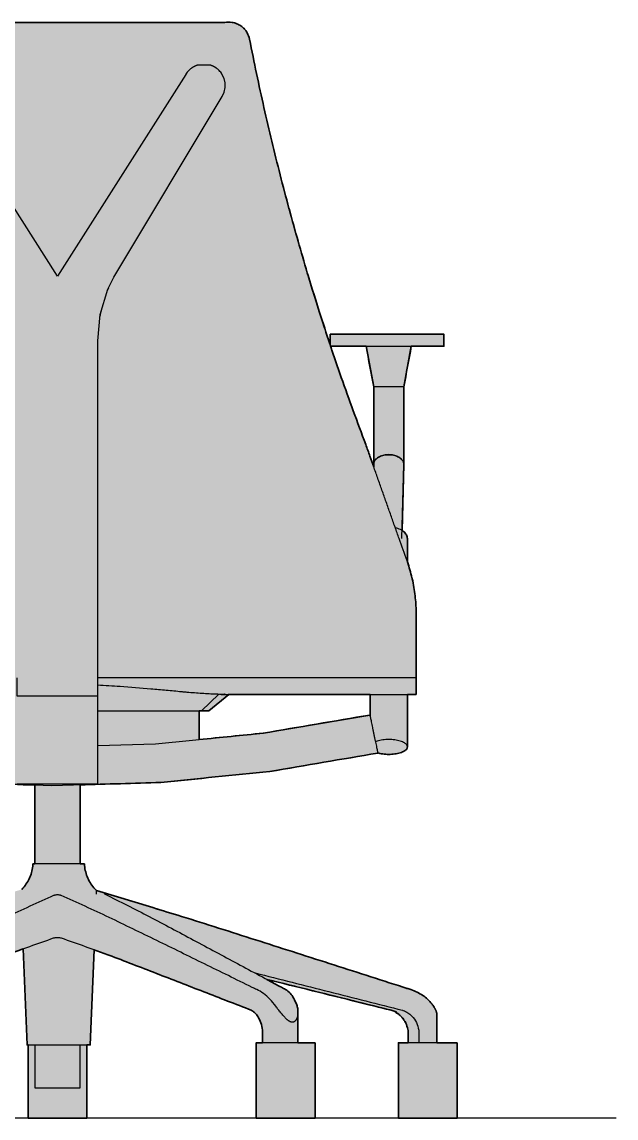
# Model space of a CAD drawing. Header units: millimetres. Extents: x 0 to 2114, y 0 to 2230.
# Drawn here: x 441 to 942, y 0 to 925 of the extents above; entities that cross this region are included whole.
import ezdxf

# ---------------------------------------------------------------- set-up
doc = ezdxf.new("R2010")
doc.units = ezdxf.units.MM
doc.layers.add('Blocks', color=7, linetype='Continuous')
doc.layers.add('Blocks$Fill', color=7, linetype='Continuous', true_color=0xffffff)
for name, color, linetype, lineweight, true_color in [('Blocks$Inner', 7, 'Continuous', 25, 0x007f00), ('Blocks$Outline', 7, 'Continuous', 35, 0xff3f3f), ('Groud', 7, 'Continuous', 25, 0x243775)]:
    doc.layers.add(name, color=color, linetype=linetype, lineweight=lineweight, true_color=true_color)

# ---------------------------------------------------------------- blocks, each defined once
blk = doc.blocks.new('Saly Office Chair Back')
at = {"layer": 'Blocks$Fill'}
h = blk.add_hatch(color=256, dxfattribs=at)
h.paths.add_polyline_path([(225.46, 651.03), (225.46, 661.21), (129.67, 661.21), (129.67, 651.03), (172.67, 651.03), (179.02, 616.87), (179.02, 616.87), (179.02, 615.55), (179.02, 614.22), (179.02, 551.55), (179.02, 551.44), (179.02, 551.44), (179.02, 551.44), (180.44, 495.74), (180.16, 495.55), (179.95, 495.39), (179.73, 495.23), (179.53, 495.07), (179.32, 494.9), (179.13, 494.73), (178.94, 494.56), (178.75, 494.38), (178.57, 494.2), (178.4, 494.02), (178.23, 493.84), (178.06, 493.65), (177.91, 493.47), (177.75, 493.28), (177.61, 493.09), (177.47, 492.89), (177.33, 492.7), (177.21, 492.5), (177.09, 492.3), (176.97, 492.1), (176.86, 491.9), (176.76, 491.7), (176.66, 491.49), (176.58, 491.29), (176.49, 491.08), (176.42, 490.87), (176.35, 490.66), (176.28, 490.45), (176.23, 490.24), (176.18, 490.03), (176.13, 489.82), (176.1, 489.61), (176.07, 489.39), (176.04, 489.18), (176.03, 488.97), (176.02, 488.75), (176.01, 488.54), (176.01, 469.24), (174.89, 465.86), (173.87, 462.5), (172.96, 459.18), (171.95, 455.04), (171.18, 451.39), (170.51, 447.79), (169.96, 444.25), (169.51, 440.75), (169.16, 437.29), (168.9, 433.9), (168.73, 430.55), (168.64, 427.27), (168.64, 371.33), (168.64, 357.44), (176.01, 357.44), (176.01, 313.1), (176.01, 313.04), (176.02, 312.97), (176.02, 312.91), (176.03, 312.84), (176.03, 312.78), (176.04, 312.71), (176.05, 312.65), (176.07, 312.59), (176.08, 312.52), (176.1, 312.46), (176.11, 312.39), (176.13, 312.33), (176.15, 312.26), (176.18, 312.2), (176.2, 312.13), (176.23, 312.07), (176.25, 312.01), (176.28, 311.94), (176.31, 311.88), (176.35, 311.81), (176.38, 311.75), (176.42, 311.69), (176.45, 311.62), (176.49, 311.56), (176.53, 311.5), (176.58, 311.44), (176.62, 311.37), (176.66, 311.31), (176.71, 311.25), (176.76, 311.19), (176.86, 311.06), (176.97, 310.94), (177.09, 310.82), (177.21, 310.7), (177.33, 310.58), (177.47, 310.46), (177.61, 310.34), (177.75, 310.23), (177.91, 310.11), (178.06, 310), (178.23, 309.89), (178.4, 309.77), (178.57, 309.66), (178.75, 309.56), (178.94, 309.45), (179.13, 309.35), (179.32, 309.24), (179.73, 309.04), (180.16, 308.85), (180.61, 308.66), (181.08, 308.48), (181.57, 308.31), (182.07, 308.14), (182.59, 307.99), (183.13, 307.84), (183.68, 307.7), (184.25, 307.57), (184.82, 307.45), (185.41, 307.35), (186.01, 307.25), (186.62, 307.16), (187.24, 307.08), (187.87, 307.01), (189.14, 306.9), (190.43, 306.84), (191.72, 306.82), (193.02, 306.84), (194.31, 306.9), (195.58, 307.01), (196.21, 307.08), (196.82, 307.16), (197.43, 307.25), (198.03, 307.35), (198.62, 307.45), (199.2, 307.57), (199.86, 307.72), (200.5, 307.89), (201.11, 308.06), (201.71, 308.25), (201.61, 307.78), (281.86, 293.78), (373.69, 283.85), (452.07, 280.84), (452.07, 214.38), (450.48, 214.38), (450.3, 212.47), (450.11, 211.11), (449.87, 209.76), (449.57, 208.42), (449.22, 207.09), (448.82, 205.78), (448.37, 204.49), (447.86, 203.21), (447.3, 201.96), (446.7, 200.72), (446.04, 199.52), (445.34, 198.34), (444.59, 197.19), (443.79, 196.07), (442.95, 194.98), (442.07, 193.93), (441.17, 192.94), (390.77, 177.53), (173.32, 108.43), (172.1, 108), (170.9, 107.54), (169.73, 107.05), (168.58, 106.52), (167.46, 105.96), (166.36, 105.37), (165.28, 104.74), (164.22, 104.08), (163.19, 103.39), (162.18, 102.67), (161.19, 101.91), (160.23, 101.12), (159.29, 100.29), (158.37, 99.44), (157.47, 98.54), (156.59, 97.62), (155.94, 96.92), (155.31, 96.21), (154.72, 95.5), (154.16, 94.78), (153.89, 94.41), (153.63, 94.05), (153.13, 93.31), (152.67, 92.58), (152.23, 91.84), (152.03, 91.48), (151.83, 91.11), (151.64, 90.74), (151.46, 90.37), (151.13, 89.64), (150.83, 88.93), (150.69, 88.58), (150.57, 88.23), (150.45, 87.89), (150.34, 87.55), (150.25, 87.21), (150.16, 86.88), (150.09, 86.55), (150.03, 86.22), (149.99, 85.93), (149.95, 85.61), (149.93, 85.45), (149.92, 85.31), (149.92, 85.24), (149.91, 85.18), (149.91, 85.13), (149.91, 85.11), (149.91, 85.09), (149.91, 63.5), (133.91, 63.5), (133.91, 31.75), (133.91, 0), (183.51, 0), (183.51, 31.75), (183.51, 63.5), (175.47, 63.5), (175.47, 74.13), (175.54, 74.56), (175.62, 74.98), (175.71, 75.4), (175.8, 75.82), (175.91, 76.24), (176.02, 76.65), (176.14, 77.06), (176.27, 77.46), (176.41, 77.87), (176.55, 78.27), (176.7, 78.66), (176.87, 79.06), (177.03, 79.44), (177.21, 79.83), (177.39, 80.21), (177.58, 80.59), (177.78, 80.97), (177.99, 81.34), (178.2, 81.7), (178.42, 82.07), (178.65, 82.42), (178.89, 82.78), (179.13, 83.13), (179.38, 83.47), (179.64, 83.81), (179.9, 84.14), (180.17, 84.47), (180.44, 84.8), (180.72, 85.11), (181.01, 85.43), (181.3, 85.73), (181.6, 86.03), (182.01, 86.42), (182.43, 86.8), (182.86, 87.17), (183.29, 87.52), (183.73, 87.87), (184.19, 88.2), (184.64, 88.51), (185.11, 88.82), (185.58, 89.11), (186.06, 89.39), (186.55, 89.65), (187.04, 89.9), (187.54, 90.14), (188.05, 90.37), (188.56, 90.58), (189.08, 90.78), (189.61, 90.96), (252.88, 106.68), (294.49, 116.98), (278.68, 108.43), (278.37, 108.24), (278.06, 108.05), (277.75, 107.85), (277.44, 107.64), (277.14, 107.43), (276.84, 107.21), (276.55, 106.98), (276.26, 106.74), (275.97, 106.5), (275.69, 106.25), (275.41, 106), (275.14, 105.73), (274.87, 105.47), (274.6, 105.19), (274.33, 104.9), (274.07, 104.61), (273.81, 104.32), (273.56, 104.01), (273.06, 103.38), (272.57, 102.72), (272.09, 102.04), (271.63, 101.32), (271.18, 100.58), (270.74, 99.81), (270.32, 99.01), (270.15, 98.68), (270, 98.36), (269.86, 98.03), (269.72, 97.7), (269.6, 97.37), (269.49, 97.04), (269.38, 96.7), (269.29, 96.37), (269.21, 96.03), (269.13, 95.69), (269.07, 95.35), (269.02, 95), (268.98, 94.66), (268.94, 94.31), (268.92, 93.97), (268.91, 93.63), (268.9, 93.33), (268.9, 63.5), (253.82, 63.5), (253.82, 31.75), (253.82, 0), (276.79, 0), (280.45, 0), (303.42, 0), (303.42, 31.75), (303.42, 63.5), (298.31, 63.5), (298.31, 74.13), (298.37, 74.68), (298.45, 75.23), (298.53, 75.77), (298.62, 76.3), (298.72, 76.83), (298.83, 77.36), (298.95, 77.88), (299.08, 78.4), (299.22, 78.91), (299.36, 79.41), (299.52, 79.92), (299.68, 80.41), (299.86, 80.9), (300.04, 81.38), (300.23, 81.86), (300.42, 82.33), (300.73, 83.01), (301.06, 83.68), (301.4, 84.33), (301.76, 84.96), (302.13, 85.56), (302.51, 86.14), (302.91, 86.7), (303.11, 86.97), (303.31, 87.23), (303.52, 87.49), (303.73, 87.74), (303.94, 87.99), (304.16, 88.22), (304.37, 88.45), (304.59, 88.68), (304.82, 88.9), (305.04, 89.11), (305.27, 89.31), (305.49, 89.51), (305.72, 89.7), (305.96, 89.88), (306.19, 90.06), (306.43, 90.23), (306.67, 90.39), (306.91, 90.55), (307.08, 90.66), (307.26, 90.76), (307.44, 90.87), (307.63, 90.96), (347.66, 106.53), (442.19, 142.75), (445.5, 61.71), (446.33, 61.71), (446.33, 0), (495.92, 0), (495.92, 31.75), (495.92, 61.71), (498.8, 61.71), (502.08, 142.01), (634.62, 90.96), (634.8, 90.87), (634.98, 90.76), (635.16, 90.66), (635.34, 90.55), (635.66, 90.34), (635.98, 90.12), (636.29, 89.88), (636.6, 89.64), (636.91, 89.38), (637.21, 89.11), (637.51, 88.83), (637.81, 88.53), (638.1, 88.23), (638.39, 87.91), (638.68, 87.58), (638.96, 87.24), (639.24, 86.88), (639.51, 86.52), (639.78, 86.14), (640.04, 85.76), (640.43, 85.16), (640.8, 84.54), (641.15, 83.89), (641.49, 83.23), (641.81, 82.55), (642.12, 81.86), (642.4, 81.14), (642.67, 80.42), (642.92, 79.67), (643.15, 78.92), (643.36, 78.15), (643.55, 77.37), (643.72, 76.58), (643.86, 75.77), (643.99, 74.96), (644.09, 74.13), (644.09, 63.5), (638.83, 63.5), (638.83, 31.75), (638.83, 0), (662, 0), (665.66, 0), (688.42, 0), (688.42, 31.75), (688.42, 63.5), (673.98, 63.5), (673.98, 89.64), (673.98, 89.98), (673.97, 90.33), (673.95, 90.68), (673.92, 91.02), (673.89, 91.37), (673.85, 91.72), (673.8, 92.06), (673.74, 92.4), (673.67, 92.79), (673.59, 93.17), (673.49, 93.55), (673.39, 93.93), (673.28, 94.3), (673.16, 94.68), (673.02, 95.05), (672.33, 96.91), (672.05, 97.63), (671.75, 98.33), (671.44, 99.01), (671.12, 99.67), (670.8, 100.32), (670.46, 100.95), (670.11, 101.56), (669.75, 102.15), (669.37, 102.73), (668.99, 103.29), (668.6, 103.83), (668.19, 104.35), (667.78, 104.85), (667.35, 105.33), (666.91, 105.79), (666.69, 106.01), (666.46, 106.22), (666.24, 106.43), (666, 106.64), (665.77, 106.84), (665.53, 107.04), (665.29, 107.23), (665.05, 107.42), (664.8, 107.6), (664.56, 107.77), (664.3, 107.94), (664.05, 108.11), (663.79, 108.27), (663.53, 108.43), (661.89, 109.36), (647.76, 116.98), (752.63, 90.96), (753.17, 90.78), (753.56, 90.63), (753.94, 90.47), (754.33, 90.31), (754.71, 90.14), (755.09, 89.96), (755.46, 89.77), (755.83, 89.58), (756.19, 89.38), (756.56, 89.17), (756.91, 88.96), (757.27, 88.74), (757.61, 88.51), (757.96, 88.27), (758.3, 88.03), (758.63, 87.78), (758.96, 87.52), (759.29, 87.26), (759.61, 86.99), (759.93, 86.71), (760.24, 86.42), (760.55, 86.13), (760.85, 85.84), (761.15, 85.53), (761.44, 85.22), (761.72, 84.91), (762, 84.59), (762.27, 84.26), (762.54, 83.93), (762.8, 83.59), (763.05, 83.25), (763.29, 82.9), (763.53, 82.55), (763.84, 82.07), (764.14, 81.58), (764.42, 81.09), (764.69, 80.59), (764.94, 80.08), (765.19, 79.57), (765.41, 79.05), (765.63, 78.52), (765.83, 77.99), (766.01, 77.45), (766.18, 76.91), (766.34, 76.37), (766.48, 75.82), (766.6, 75.26), (766.72, 74.7), (766.81, 74.13), (766.81, 63.5), (758.74, 63.5), (758.74, 31.75), (758.74, 0), (808.33, 0), (808.33, 31.75), (808.33, 63.5), (791.04, 63.5), (791.04, 87.81), (791.04, 87.85), (791.04, 87.89), (791.03, 87.99), (791.03, 88.09), (791.02, 88.19), (790.99, 88.41), (790.96, 88.61), (790.95, 88.67), (790.93, 88.75), (790.91, 88.87), (790.85, 89.12), (790.74, 89.51), (790.65, 89.79), (790.55, 90.07), (790.45, 90.36), (790.34, 90.66), (790.22, 90.95), (790.09, 91.25), (789.8, 91.84), (789.49, 92.45), (789.33, 92.76), (789.15, 93.07), (788.97, 93.38), (788.78, 93.69), (788.38, 94.31), (787.95, 94.93), (787.5, 95.55), (787.02, 96.18), (786.59, 96.7), (786.16, 97.22), (785.72, 97.73), (785.27, 98.23), (784.81, 98.72), (784.34, 99.2), (783.86, 99.67), (783.38, 100.13), (782.89, 100.59), (782.38, 101.03), (781.87, 101.46), (781.35, 101.89), (780.83, 102.3), (780.29, 102.71), (779.75, 103.11), (779.19, 103.49), (778.63, 103.87), (778.06, 104.24), (777.48, 104.6), (776.89, 104.95), (776.29, 105.29), (775.68, 105.62), (775.06, 105.94), (774.44, 106.26), (773.16, 106.86), (771.85, 107.42), (770.5, 107.94), (769.12, 108.43), (551.51, 177.51), (503.99, 192.06), (502.78, 193.31), (501.87, 194.34), (501.01, 195.41), (500.19, 196.51), (499.41, 197.64), (498.68, 198.8), (497.99, 199.99), (497.36, 201.21), (496.77, 202.45), (496.23, 203.71), (495.74, 204.99), (495.31, 206.3), (494.93, 207.61), (494.6, 208.95), (494.32, 210.29), (494.1, 211.65), (493.93, 213.01), (493.82, 214.38), (490.17, 214.38), (490.17, 281.05), (558.3, 283.14), (650.21, 292.36), (741.25, 307.9), (741.25, 307.9), (741.22, 308.04), (741.66, 307.91), (742.11, 307.79), (742.57, 307.68), (743.05, 307.57), (743.62, 307.45), (744.21, 307.35), (744.81, 307.25), (745.42, 307.16), (746.04, 307.08), (746.67, 307.01), (747.94, 306.9), (749.23, 306.84), (750.52, 306.82), (751.82, 306.84), (753.11, 306.9), (754.38, 307.01), (755.01, 307.08), (755.62, 307.16), (756.23, 307.25), (756.83, 307.35), (757.42, 307.45), (758, 307.57), (758.57, 307.7), (759.12, 307.84), (759.65, 307.99), (760.17, 308.14), (760.68, 308.31), (761.16, 308.48), (761.63, 308.66), (762.08, 308.85), (762.51, 309.04), (762.92, 309.24), (763.12, 309.35), (763.31, 309.45), (763.5, 309.56), (763.68, 309.66), (763.85, 309.77), (764.02, 309.89), (764.18, 310), (764.34, 310.11), (764.49, 310.23), (764.64, 310.34), (764.78, 310.46), (764.91, 310.58), (765.04, 310.7), (765.16, 310.82), (765.27, 310.94), (765.38, 311.06), (765.49, 311.19), (765.53, 311.25), (765.58, 311.31), (765.63, 311.37), (765.67, 311.44), (765.71, 311.5), (765.75, 311.56), (765.79, 311.62), (765.83, 311.69), (765.87, 311.75), (765.9, 311.81), (765.93, 311.88), (765.96, 311.94), (765.99, 312.01), (766.02, 312.07), (766.05, 312.13), (766.07, 312.2), (766.09, 312.26), (766.11, 312.33), (766.13, 312.39), (766.15, 312.46), (766.17, 312.52), (766.18, 312.59), (766.19, 312.65), (766.2, 312.71), (766.21, 312.78), (766.22, 312.84), (766.23, 312.91), (766.23, 312.97), (766.23, 313.04), (766.23, 313.1), (766.23, 357.44), (773.61, 357.44), (773.61, 371.33), (773.61, 427.27), (773.52, 430.51), (773.35, 433.82), (773.1, 437.19), (772.75, 440.63), (772.3, 444.12), (771.75, 447.66), (771.09, 451.27), (770.32, 454.93), (769.29, 459.16), (768.38, 462.49), (767.36, 465.85), (766.23, 469.24), (766.23, 488.54), (766.23, 488.75), (766.22, 488.97), (766.2, 489.18), (766.18, 489.39), (766.15, 489.61), (766.11, 489.82), (766.07, 490.03), (766.02, 490.24), (765.96, 490.45), (765.9, 490.66), (765.83, 490.87), (765.75, 491.08), (765.67, 491.29), (765.58, 491.49), (765.49, 491.7), (765.38, 491.9), (765.27, 492.1), (765.16, 492.3), (765.04, 492.5), (764.91, 492.7), (764.78, 492.89), (764.64, 493.09), (764.49, 493.28), (764.34, 493.47), (764.18, 493.65), (764.02, 493.84), (763.85, 494.02), (763.68, 494.2), (763.5, 494.38), (763.31, 494.56), (763.12, 494.73), (762.92, 494.9), (762.72, 495.07), (762.51, 495.23), (762.3, 495.39), (762.08, 495.55), (761.81, 495.74), (763.22, 551.44), (763.22, 551.55), (763.22, 553.08), (763.22, 615.55), (763.22, 616.87), (763.22, 616.87), (769.57, 651.03), (797.02, 651.03), (797.02, 661.21), (701.23, 661.21), (701.23, 651.98), (692.25, 679.52), (682.89, 709.74), (682.89, 709.74), (682.89, 709.74), (682.89, 709.74), (675.08, 736.28), (666.39, 767.41), (651.93, 824.01), (639.04, 881.11), (633.14, 910.09), (633.07, 910.45), (632.99, 910.8), (632.9, 911.15), (632.8, 911.5), (632.7, 911.85), (632.59, 912.19), (632.48, 912.53), (632.35, 912.88), (632.22, 913.22), (632.09, 913.55), (631.94, 913.89), (631.79, 914.22), (631.63, 914.55), (631.47, 914.87), (631.3, 915.19), (631.12, 915.51), (630.94, 915.83), (630.74, 916.14), (630.55, 916.45), (630.34, 916.76), (630.13, 917.06), (629.91, 917.35), (629.69, 917.65), (629.46, 917.93), (629.22, 918.22), (628.98, 918.5), (628.73, 918.77), (628.48, 919.04), (628.22, 919.31), (627.95, 919.57), (627.68, 919.82), (627.4, 920.07), (627.02, 920.39), (626.63, 920.71), (626.23, 921.01), (625.83, 921.3), (625.41, 921.58), (624.99, 921.85), (624.56, 922.11), (624.12, 922.35), (623.68, 922.58), (623.23, 922.8), (622.77, 923.01), (622.31, 923.2), (621.85, 923.38), (621.38, 923.55), (620.9, 923.71), (620.42, 923.85), (619.92, 923.98), (619.42, 924.09), (618.92, 924.2), (618.41, 924.28), (618.03, 924.34), (617.65, 924.39), (617.26, 924.43), (616.88, 924.46), (616.49, 924.48), (616.1, 924.5), (615.72, 924.5), (615.33, 924.5), (614.94, 924.49), (614.56, 924.47), (614.17, 924.44), (613.79, 924.41), (613.4, 924.36), (613.02, 924.31), (612.63, 924.25), (612.25, 924.18), (329.99, 924.18), (329.5, 924.27), (329, 924.34), (328.5, 924.4), (328, 924.45), (327.5, 924.48), (327, 924.5), (326.49, 924.5), (325.99, 924.49), (325.49, 924.46), (324.99, 924.42), (324.49, 924.37), (323.99, 924.31), (323.5, 924.23), (323.01, 924.13), (322.52, 924.02), (322.03, 923.9), (321.53, 923.76), (321.02, 923.6), (320.52, 923.43), (320.03, 923.24), (319.55, 923.04), (319.07, 922.82), (318.59, 922.6), (318.13, 922.35), (317.69, 922.11), (317.26, 921.85), (316.83, 921.58), (316.42, 921.3), (316.01, 921.01), (315.61, 920.71), (315.22, 920.39), (314.85, 920.07), (314.48, 919.74), (314.12, 919.39), (313.77, 919.04), (313.43, 918.68), (313.1, 918.31), (312.79, 917.93), (312.48, 917.55), (312.19, 917.16), (311.9, 916.76), (311.63, 916.35), (311.37, 915.93), (311.12, 915.51), (310.89, 915.09), (310.66, 914.66), (310.45, 914.22), (310.25, 913.78), (310.07, 913.33), (309.89, 912.88), (309.73, 912.42), (309.58, 911.96), (309.44, 911.5), (309.32, 911.03), (309.2, 910.56), (309.11, 910.09), (296.96, 852.54), (283.17, 795.23), (275.76, 767.09), (267.16, 736.23), (259.32, 709.61), (249.99, 679.52), (231.72, 624.74), (211.09, 568.27), (206.63, 555.69), (204.37, 549.29), (204.42, 551.44), (204.42, 551.55), (204.42, 553.08), (204.42, 615.55), (204.42, 616.87), (204.42, 616.87), (210.77, 651.03)], flags=0)
h.paths.add_polyline_path([(737.88, 549.29), (731.16, 568.27), (720.6, 596.54), (701.55, 651.03), (731.47, 651.03), (737.82, 616.87), (737.82, 616.87), (737.82, 615.55), (737.82, 614.22), (737.82, 551.55), (737.82, 551.44)], flags=0)
h.paths.add_polyline_path([(734.81, 339.07), (734.62, 339.99), (644.69, 324.68), (590.65, 319.33), (590.65, 343.59), (598.85, 343.59), (615.67, 357.44), (734.81, 357.44)], flags=0)
h.paths.add_polyline_path([(352.85, 318.97), (280.92, 327.02), (208.22, 339.87), (208.22, 339.87), (207.43, 336.03), (207.43, 357.44), (326.58, 357.44), (343.4, 343.59), (349.54, 343.59), (352.85, 343.59)], flags=0)
at = {"layer": 'Blocks$Inner'}
for p, q in [((612.25, 924.18), (329.99, 924.18)), ((600.26, 888.15), (589.1, 888.15)), ((600.27, 888.15), (589.12, 888.15)), ((514.68, 701.41), (518.54, 709.36)), ((514.13, 700.15), (513.44, 698.49)), ((763.22, 616.87), (769.57, 651.03)), ((737.88, 549.29), (737.82, 551.44)), ((761.63, 488.81), (763.22, 551.44)), ((766.23, 469.06), (766.23, 488.54)), ((505.05, 355.96), (505.05, 371.25)), ((734.81, 339.07), (734.81, 357.53)), ((766.23, 313.1), (766.23, 357.5)), ((590.65, 343.59), (590.65, 319.33)), ((437.19, 281.84), (505.05, 281.84)), ((452.07, 280.84), (452.07, 214.38)), ((490.17, 214.38), (490.17, 281.84)), ((673.98, 63.5), (673.98, 89.64)), ((791.04, 63.5), (791.04, 87.81)), ((644.09, 74.13), (644.09, 63.39)), ((766.81, 63.32), (766.81, 74.13)), ((775.77, 74.13), (775.77, 63.5))]:
    blk.add_line(p, q, dxfattribs=at)
for points in [[(579.26, 880.3), (471.12, 710.22), (362.99, 880.3)], [(505.05, 371.36), (505.05, 390.55), (505.05, 602.52), (505.05, 655.55), (507.25, 677.81), (513.74, 699.21), (516.02, 704.35), (518.54, 709.36), (610.11, 861.76), (611.77, 865.38), (612.6, 869.26), (612.55, 873.24), (611.63, 877.1), (609.89, 880.67)], [(701.55, 651.03), (797.02, 651.03), (797.02, 661.21), (701.23, 661.21), (701.23, 651.98)], [(731.47, 651.03), (737.82, 616.87), (737.82, 615.55), (737.82, 614.22), (737.82, 612.89), (737.82, 601.01), (737.82, 599.62), (737.82, 598.23), (737.82, 596.84), (737.82, 595.44), (737.82, 594.04), (737.82, 592.63), (737.82, 591.22), (737.82, 589.8), (737.82, 588.38), (737.82, 586.95), (737.82, 585.52), (737.82, 584.09), (737.82, 582.65), (737.82, 581.21), (737.82, 579.76), (737.82, 578.31), (737.82, 576.86), (737.82, 575.4), (737.82, 573.94), (737.82, 572.47), (737.82, 571), (737.82, 569.52), (737.82, 568.05), (737.82, 566.57), (737.82, 565.08), (737.82, 563.59), (737.82, 562.1), (737.82, 560.61), (737.82, 559.11), (737.82, 557.6), (737.82, 556.1), (737.82, 554.59), (737.82, 553.08), (737.82, 551.55)], [(763.22, 551.55), (763.22, 553.08), (763.22, 554.59), (763.22, 556.1), (763.22, 557.6), (763.22, 559.11), (763.22, 560.61), (763.22, 562.1), (763.22, 563.59), (763.22, 565.08), (763.22, 566.57), (763.22, 568.05), (763.22, 569.52), (763.22, 571), (763.22, 572.47), (763.22, 573.94), (763.22, 575.4), (763.22, 576.86), (763.22, 578.31), (763.22, 579.76), (763.22, 581.21), (763.22, 582.65), (763.22, 584.09), (763.22, 585.52), (763.22, 586.95), (763.22, 588.38), (763.22, 589.8), (763.22, 591.22), (763.22, 592.63), (763.22, 594.04), (763.22, 595.44), (763.22, 596.84), (763.22, 598.23), (763.22, 599.62), (763.22, 601.01), (763.22, 612.89), (763.22, 614.22), (763.22, 615.55), (763.22, 616.87), (763.11, 616.87), (762.79, 616.87), (762.26, 616.87), (761.52, 616.87), (760.6, 616.87), (759.5, 616.87), (758.25, 616.87), (756.87, 616.87), (755.38, 616.87), (753.81, 616.87), (752.18, 616.87), (750.52, 616.87), (748.87, 616.87), (747.24, 616.87), (745.66, 616.87), (744.17, 616.87), (742.79, 616.87), (741.54, 616.87), (740.45, 616.87), (739.52, 616.87), (738.79, 616.87), (738.26, 616.87), (737.93, 616.87), (737.83, 616.87)], [(505.05, 355.96), (437.19, 355.96), (437.19, 371.25)], [(773.61, 371.33), (687.18, 371.33), (600.76, 371.33), (514.33, 371.33), (505.05, 371.33)], [(609.19, 357.44), (773.61, 357.44), (773.61, 371.33)], [(505.05, 343.59), (584.03, 343.59), (592.71, 343.59), (607.19, 357.71)], [(592.71, 343.59), (598.85, 343.59), (616.04, 357.75)], [(505.05, 314.3), (553.91, 315.7), (644.69, 324.68), (734.62, 339.99)], [(741.25, 307.9), (650.21, 292.36), (558.3, 283.14), (465.99, 280.31), (373.69, 283.85), (281.86, 293.78), (201.61, 307.78)], [(503.99, 188.89), (504.11, 191.94), (503.73, 192.32), (502.78, 193.31), (501.87, 194.34), (501.01, 195.41), (500.19, 196.51), (499.41, 197.64), (498.68, 198.8), (497.99, 199.99), (497.36, 201.21), (496.77, 202.45), (496.23, 203.71), (495.74, 204.99), (495.31, 206.3), (494.93, 207.61), (494.6, 208.95), (494.32, 210.29), (494.1, 211.65), (493.93, 213.01), (493.82, 214.38), (472.15, 214.38), (450.48, 214.38), (450.44, 213.84), (450.3, 212.47), (450.11, 211.11), (449.87, 209.76), (449.57, 208.42), (449.22, 207.09), (448.82, 205.78), (448.37, 204.49), (447.86, 203.21), (447.3, 201.96), (446.7, 200.72), (446.04, 199.52), (445.34, 198.34), (444.59, 197.19), (443.79, 196.07), (442.95, 194.98), (442.07, 193.93), (441.15, 192.92)], [(551.51, 177.51), (503.99, 192.06)], [(442.19, 142.75), (445.5, 61.71), (472.15, 61.71), (498.8, 61.71), (502.08, 142.01)], [(446.33, 61.71), (446.33, 31.75), (446.33, 0), (495.92, 0), (495.92, 31.75), (495.92, 61.88)], [(452.07, 61.71), (452.07, 25.4), (471.12, 25.4), (490.17, 25.4), (490.17, 61.71)], [(662, 0), (663.83, 0), (665.66, 0)]]:
    blk.add_lwpolyline(points, dxfattribs=at)
for points in [[(688.42, 63.5), (638.83, 63.5), (638.83, 31.75), (638.83, 0), (688.42, 0), (688.42, 31.75)], [(808.33, 63.5), (758.74, 63.5), (758.74, 31.75), (758.74, 0), (808.33, 0), (808.33, 31.75)]]:
    blk.add_lwpolyline(points, close=True, dxfattribs=at)
for points, knots in [([(633.14, 910.09), (632.77, 911.98), (631.92, 914.28), (630.36, 916.77), (629.18, 918.34), (627.23, 920.37), (624.2, 922.48), (619.14, 924.52), (614.94, 924.7), (612.25, 924.18)], [3, 3, 3, 3, 3.214286, 3.267857, 3.321429, 3.428571, 3.571429, 3.714286, 4, 4, 4, 4]), ([(612.25, 924.18), (614.28, 924.57), (617.08, 924.62), (619.76, 924.03), (620.42, 923.85)], [282.2622511, 282.2622511, 282.2622511, 282.2622511, 282.4765368, 282.5479654, 282.5479654, 282.5479654, 282.5479654]), ([(589.12, 888.15), (589.09, 888.15), (589.03, 888.14), (588.89, 888.1), (588.75, 888.04), (588.62, 887.99), (588.51, 887.94), (588.38, 887.89), (588.2, 887.81), (587.94, 887.71), (587.66, 887.6), (587.43, 887.51), (587.27, 887.43), (587.11, 887.35), (586.88, 887.25), (586.59, 887.11), (586.24, 886.93), (585.9, 886.74), (585.55, 886.54), (585.2, 886.33), (584.85, 886.11), (584.5, 885.87), (584.15, 885.63), (583.69, 885.29), (583.12, 884.83), (582.45, 884.24), (581.58, 883.39), (580.55, 882.23), (579.83, 881.2), (579.49, 880.67)], [463.946926, 463.946926, 463.946926, 463.946926, 463.978176, 464.009426, 464.040676, 464.056301, 464.071926, 464.087551, 464.103176, 464.134426, 464.165676, 464.181301, 464.196926, 464.212551, 464.228176, 464.259426, 464.290676, 464.321926, 464.353176, 464.384426, 464.415676, 464.446926, 464.478176, 464.509426, 464.571926, 464.634426, 464.696926, 464.821926, 464.946926, 464.946926, 464.946926, 464.946926]), ([(609.89, 880.67), (609.55, 881.2), (608.83, 882.23), (607.79, 883.39), (606.93, 884.24), (606.26, 884.83), (605.69, 885.29), (605.22, 885.63), (604.88, 885.87), (604.53, 886.11), (604.18, 886.33), (603.83, 886.54), (603.48, 886.74), (603.13, 886.93), (602.78, 887.11), (602.49, 887.25), (602.27, 887.35), (602.11, 887.43), (601.94, 887.51), (601.72, 887.6), (601.44, 887.71), (601.18, 887.81), (600.99, 887.89), (600.87, 887.94), (600.76, 887.99), (600.62, 888.04), (600.48, 888.1), (600.35, 888.14), (600.29, 888.15), (600.27, 888.15)], [451.802549, 451.802549, 451.802549, 451.802549, 451.927826, 452.053103, 452.115741, 452.17838, 452.241018, 452.272338, 452.303657, 452.334976, 452.366296, 452.397615, 452.428934, 452.460253, 452.491573, 452.522892, 452.538552, 452.554211, 452.569871, 452.58553, 452.61685, 452.648169, 452.663829, 452.679488, 452.695148, 452.710808, 452.742127, 452.773446, 452.802549, 452.802549, 452.802549, 452.802549]), ([(666.39, 767.41), (666.79, 765.97), (669.62, 755.54), (672.52, 745.17), (675.08, 736.28)], [-0.59578976, -0.59578976, -0.59578976, -0.59578976, -0.58333333, -0.50584864, -0.50584864, -0.50584864, -0.50584864]), ([(765.93, 470.12), (763.77, 476.2), (760.47, 485.54), (756.42, 496.95), (754.08, 503.57), (752.32, 508.53), (750.56, 513.5), (748.2, 520.17), (745.83, 526.84), (743.48, 533.49), (741.71, 538.48), (739.94, 543.47), (737.59, 550.1), (734.66, 558.37), (732.32, 564.97), (731.16, 568.27)], [1, 1, 1, 1, 1.2, 1.3, 1.35, 1.4, 1.45, 1.5, 1.6, 1.65, 1.7, 1.75, 1.8, 1.9, 2, 2, 2, 2]), ([(754.65, 559.21), (754.98, 559.13), (755.63, 558.97), (756.26, 558.78), (756.57, 558.67)], [0.10525351, 0.10525351, 0.10525351, 0.10525351, 0.13156802, 0.15788381, 0.15788381, 0.15788381, 0.15788381]), ([(755.98, 498.25), (756.67, 498.08), (758.14, 497.64), (760.22, 496.75), (762.13, 495.58), (763.74, 494.23), (764.98, 492.72), (765.82, 491.09), (766.25, 489.4), (766.25, 488.25), (766.18, 487.69)], [-0.8871303, -0.8871303, -0.8871303, -0.8871303, -0.8421053, -0.7894737, -0.7368421, -0.6842105, -0.6315789, -0.5789474, -0.5263158, -0.4736842, -0.4736842, -0.4736842, -0.4736842]), ([(612.63, 357.49), (612.42, 357.48), (610.34, 357.43), (606.33, 357.43), (600.5, 357.65), (594.49, 358.02), (588.29, 358.47), (583.05, 358.9), (578.83, 359.26), (574.63, 359.65), (569.35, 360.15), (560.8, 360.95), (545.72, 362.35), (526.42, 363.93), (511.36, 364.8), (505.07, 365.08)], [-0.960672, -0.960672, -0.960672, -0.960672, -0.9583333, -0.9375, -0.9166667, -0.8958333, -0.875, -0.8541667, -0.84375, -0.8333333, -0.8125, -0.7916667, -0.75, -0.6666667, -0.607046, -0.607046, -0.607046, -0.607046]), ([(750.52, 319.39), (749.66, 319.39), (747.93, 319.34), (745.4, 319.08), (743.01, 318.66), (740.95, 318.12), (739.76, 317.69), (739.25, 317.49)], [1, 1, 1, 1, 1.0526316, 1.1052632, 1.1578947, 1.2105263, 1.2546505, 1.2546505, 1.2546505, 1.2546505]), ([(741.2, 308.04), (741.79, 307.87), (743.14, 307.53), (745.4, 307.13), (747.93, 306.87), (749.66, 306.82), (750.52, 306.82)], [-0.2021281, -0.2021281, -0.2021281, -0.2021281, -0.1578947, -0.1052632, -0.0526316, 0, 0, 0, 0]), ([(467.93, 187.74), (454.48, 181.76), (427.6, 169.5), (394, 152.99), (367.19, 139.9), (340.4, 126.73), (320.3, 116.86), (306.91, 110.26)], [11, 11, 11, 11, 11.25, 11.5, 11.625, 11.75, 12, 12, 12, 12]), ([(635.34, 110.26), (621.95, 116.86), (601.85, 126.73), (575.06, 139.9), (548.25, 152.99), (514.63, 169.51), (487.76, 181.76), (474.32, 187.74)], [8, 8, 8, 8, 8.25, 8.375, 8.5, 8.75, 9, 9, 9, 9]), ([(513.29, 188.83), (513, 188.9), (512.45, 189.04), (511.49, 189.26), (510.66, 189.38), (510.53, 189.25), (510.77, 189.08), (510.88, 189.02)], [27.7067092, 27.7067092, 27.7067092, 27.7067092, 27.8317092, 27.9567092, 28.2067092, 28.4567092, 28.5817092, 28.5817092, 28.5817092, 28.5817092]), ([(762.65, 110.46), (741.91, 117.13), (710.78, 127.11), (669.29, 140.41), (627.77, 153.65), (575.7, 170.37), (534.1, 182.77), (513.29, 188.83)], [26.706709, 26.706709, 26.706709, 26.706709, 26.956709, 27.081709, 27.206709, 27.456709, 27.706709, 27.706709, 27.706709, 27.706709]), ([(752.63, 90.96), (731.62, 96.19), (696.65, 104.89), (661.7, 113.53), (647.74, 116.99)], [11.8338845, 11.8338845, 11.8338845, 11.8338845, 12.0838845, 12.2498046, 12.2498046, 12.2498046, 12.2498046]), ([(791.04, 87.81), (791.04, 88.02), (791, 88.42), (790.94, 88.7), (790.91, 88.87), (790.88, 88.99), (790.85, 89.12), (790.8, 89.29), (790.71, 89.6), (790.56, 90.07), (790.38, 90.56), (790.22, 90.95), (790.09, 91.25), (789.95, 91.54), (789.76, 91.94), (789.5, 92.45), (789.16, 93.07), (788.66, 93.9), (787.97, 94.93), (787.34, 95.76), (787.02, 96.18)], [24.3067092, 24.3067092, 24.3067092, 24.3067092, 24.3817092, 24.3942092, 24.4004592, 24.4067092, 24.4129592, 24.4192092, 24.4317092, 24.4567092, 24.4817092, 24.4942092, 24.5067092, 24.5192092, 24.5317092, 24.5567092, 24.5817092, 24.6067092, 24.6567092, 24.7067092, 24.7067092, 24.7067092, 24.7067092]), ([(635.34, 90.55), (636.2, 90.01), (637.84, 88.67), (640.48, 85.4), (642.88, 80.56), (643.85, 76.35), (644.09, 74.13)], [17.741666, 17.741666, 17.741666, 17.741666, 17.941666, 18.141666, 18.441666, 18.741666, 18.741666, 18.741666, 18.741666]), ([(673.61, 86.22), (673.52, 85.8), (673.36, 85.18), (673.12, 84.5), (672.96, 84.12), (672.83, 83.84), (672.7, 83.56), (672.5, 83.19), (672.24, 82.73), (671.94, 82.3), (671.71, 82.04), (671.57, 81.9), (671.46, 81.8), (671.34, 81.71), (671.18, 81.59), (670.89, 81.38), (670.43, 81.12), (669.82, 80.89), (669.19, 80.81), (668.54, 80.9), (667.84, 81.12), (667.25, 81.39), (666.84, 81.6), (666.62, 81.72), (666.45, 81.81), (666.28, 81.91), (666.06, 82.05), (665.69, 82.31), (665.16, 82.74), (664.66, 83.2), (664.25, 83.57), (663.95, 83.85), (663.66, 84.12), (663.26, 84.5), (662.59, 85.18), (662.05, 85.8), (661.7, 86.22)], [4, 4, 4, 4, 4.083333, 4.125, 4.145833, 4.166667, 4.1875, 4.208333, 4.25, 4.291667, 4.3125, 4.322917, 4.333333, 4.34375, 4.354167, 4.375, 4.416667, 4.458333, 4.5, 4.541667, 4.583333, 4.625, 4.645833, 4.65625, 4.666667, 4.677083, 4.6875, 4.708333, 4.75, 4.791667, 4.8125, 4.833333, 4.854167, 4.875, 4.916667, 5, 5, 5, 5]), ([(766.81, 74.13), (766.57, 75.65), (765.78, 78.57), (763.31, 83.32), (759.16, 87.82), (755.26, 90), (753.17, 90.78)], [10.806349, 10.806349, 10.806349, 10.806349, 11.006349, 11.206349, 11.506349, 11.806349, 11.806349, 11.806349, 11.806349]), ([(762.65, 90.8), (764.08, 90.28), (766.73, 88.98), (770.75, 85.69), (774.15, 80.75), (775.44, 76.41), (775.77, 74.13)], [1.025044, 1.025044, 1.025044, 1.025044, 1.225044, 1.425044, 1.725044, 2.025044, 2.025044, 2.025044, 2.025044])]:
    blk.add_open_spline(points, degree=3, knots=knots, dxfattribs=at)
for points in [[(731.16, 568.27), (727.56, 577.69), (720.52, 596.53), (710.42, 624.83), (700.78, 653.12), (691.57, 681.45), (682.78, 709.85), (674.42, 738.29), (666.43, 767.02), (658.86, 795.79), (651.87, 824), (645.27, 852.29), (638.98, 881.08), (635.05, 900.39), (633.14, 910.09)], [(682.89, 709.74), (685.94, 699.61), (689.07, 689.53), (692.25, 679.52)], [(508.27, 682.43), (507.75, 680.32), (507.3, 678.19), (506.91, 676.06)], [(750.52, 559.66), (749.82, 559.66), (748.42, 559.58), (746.38, 559.25), (744.45, 558.71), (742.69, 557.98), (741.14, 557.06), (739.84, 556), (738.84, 554.82), (738.16, 553.55), (737.92, 552.66), (737.87, 552.22)], [(738.9, 554.81), (739.18, 555.22), (739.51, 555.61), (739.89, 555.99)], [(739.89, 555.99), (740.27, 556.36), (740.7, 556.71), (741.18, 557.04)], [(741.18, 557.04), (741.65, 557.37), (742.17, 557.67), (742.72, 557.94)], [(742.72, 557.94), (743.28, 558.21), (743.86, 558.46), (744.48, 558.67)], [(744.48, 558.67), (745.09, 558.88), (745.74, 559.06), (746.4, 559.21)], [(746.4, 559.21), (747.06, 559.35), (747.74, 559.46), (748.43, 559.53)], [(748.43, 559.53), (749.12, 559.61), (749.82, 559.64), (750.52, 559.64)], [(763.18, 552.22), (763.12, 552.66), (762.89, 553.55), (762.21, 554.82), (761.2, 556), (759.91, 557.06), (758.36, 557.98), (756.59, 558.71), (754.67, 559.25), (752.62, 559.58), (751.22, 559.66), (750.52, 559.66)], [(750.52, 559.64), (751.22, 559.64), (751.92, 559.61), (752.61, 559.53)], [(752.61, 559.53), (753.3, 559.46), (753.98, 559.35), (754.65, 559.21)], [(756.57, 558.67), (757.18, 558.46), (757.77, 558.21), (758.32, 557.94)], [(758.32, 557.94), (758.88, 557.67), (759.39, 557.37), (759.87, 557.04)], [(759.87, 557.04), (760.34, 556.71), (760.77, 556.36), (761.15, 555.98)], [(761.15, 555.98), (761.53, 555.61), (761.87, 555.22), (762.15, 554.81)], [(737.82, 551.55), (737.82, 551.32), (737.84, 551.1), (737.87, 550.88)], [(763.18, 550.88), (763.21, 551.1), (763.22, 551.32), (763.22, 551.55)], [(770.1, 455.88), (768.98, 460.69), (767.59, 465.43), (765.93, 470.12)], [(773.61, 427.27), (773.55, 431.54), (773.01, 440.48), (770.65, 454.77), (767.76, 464.94), (765.93, 470.12)], [(773.61, 371.33), (773.61, 392.26), (773.61, 410.52), (773.61, 427.27)], [(505.05, 281.84), (505.05, 289.73), (505.05, 312.98), (505.05, 355.96)], [(734.62, 339.99), (734.62, 339.99), (734.65, 339.83), (734.81, 339.1), (735.05, 337.92), (735.38, 336.3), (735.79, 334.31), (736.27, 332.01), (736.8, 329.46), (737.36, 326.75), (737.74, 324.88), (737.94, 323.95)], [(737.94, 323.95), (738.13, 323.02), (738.51, 321.15), (739.07, 318.43), (739.6, 315.89), (740.08, 313.58), (740.49, 311.6), (740.82, 309.98), (741.07, 308.79), (741.22, 308.07), (741.25, 307.9), (741.25, 307.9)], [(750.52, 306.82), (751.39, 306.82), (753.12, 306.87), (755.65, 307.13), (758.03, 307.55), (760.22, 308.12), (762.13, 308.83), (763.74, 309.65), (764.98, 310.57), (765.82, 311.55), (766.25, 312.58), (766.25, 313.63), (765.82, 314.66), (764.98, 315.64), (763.74, 316.56), (762.13, 317.38), (760.22, 318.09), (758.03, 318.66), (755.65, 319.08), (753.12, 319.34), (751.39, 319.39), (750.52, 319.39)], [(471.12, 188.25), (470.81, 188.25), (470.19, 188.23), (469.31, 188.12), (468.54, 187.96), (468.11, 187.82), (467.93, 187.74)], [(474.32, 187.74), (474.13, 187.82), (473.71, 187.96), (472.93, 188.12), (472.05, 188.23), (471.43, 188.25), (471.12, 188.25)], [(511.31, 188.8), (523.74, 182.69), (548.6, 170.2), (585.86, 150.18), (623.02, 130.3), (647.79, 116.97), (660.18, 110.3)], [(307.63, 90.96), (320.97, 96.16), (347.66, 106.55), (387.68, 122.03), (427.84, 137.63), (454.57, 147.27), (467.93, 151.97)], [(467.93, 151.97), (468.3, 152.09), (469.27, 152.29), (470.51, 152.37), (471.12, 152.37)], [(471.12, 152.37), (471.74, 152.37), (472.98, 152.29), (473.95, 152.09), (474.32, 151.97)], [(474.32, 151.97), (487.68, 147.27), (514.4, 137.63), (554.56, 122.03), (594.59, 106.55), (621.28, 96.16), (634.62, 90.96)], [(637.84, 122.47), (658.59, 117.21), (700.01, 106.75), (741.46, 96.23), (762.18, 90.96)], [(639.19, 108.43), (638.53, 108.73), (637.22, 109.34), (635.96, 109.95), (635.34, 110.26)], [(655.33, 94.27), (653.74, 96.5), (650.37, 100.52), (644.82, 105.34), (641.07, 107.55), (639.19, 108.43)], [(660.18, 110.3), (660.76, 109.99), (661.9, 109.36), (662.99, 108.74), (663.53, 108.43)], [(663.53, 108.43), (664.93, 107.61), (667.46, 105.55), (670.58, 101.13), (672.17, 97.46), (672.88, 95.42)], [(769.12, 108.43), (768.06, 108.77), (765.92, 109.44), (763.75, 110.12), (762.65, 110.46)], [(787.02, 96.18), (784.77, 99.01), (779.57, 103.89), (772.85, 107.18), (769.12, 108.43)], [(661.7, 86.22), (660.93, 87.11), (659.4, 88.9), (657.27, 91.62), (655.95, 93.39), (655.33, 94.27)], [(672.88, 95.42), (673.28, 94.43), (673.85, 92.42), (674.08, 89.3), (673.84, 87.25), (673.61, 86.22)], [(634.62, 90.96), (634.74, 90.9), (634.98, 90.77), (635.22, 90.62), (635.34, 90.55)]]:
    blk.add_open_spline(points, degree=3, dxfattribs=at)
for points, weights in [([(579.49, 880.67), (579.37, 880.49), (579.26, 880.3)], [0.864419628349, 0.865585670159, 0.866876838395]), ([(753.17, 90.78), (752.9, 90.87), (752.63, 90.96)], [0.897783078388, 0.900604657223, 0.903606235229]), ([(762.18, 90.96), (762.42, 90.88), (762.65, 90.8)], [0.903588946155, 0.900859383783, 0.898278725738])]:
    blk.add_rational_spline(points, weights, degree=2, dxfattribs=at)
at = {"layer": 'Blocks$Outline'}
for points in [[(769.57, 651.03), (797.02, 651.03), (797.02, 661.21), (701.23, 661.21), (701.23, 651.98)], [(701.55, 651.03), (731.47, 651.03)], [(737.82, 551.44), (737.88, 549.29)], [(761.81, 495.74), (763.22, 551.44)], [(766.23, 469.24), (766.23, 488.54)], [(590.65, 343.59), (592.71, 343.59), (598.85, 343.59), (615.67, 357.44)], [(734.81, 357.44), (734.81, 339.07)], [(766.23, 313.1), (766.23, 357.44)], [(590.65, 319.33), (590.65, 343.59)], [(452.07, 280.84), (452.07, 214.38)], [(490.17, 214.38), (490.17, 281.05)], [(450.48, 214.38), (450.44, 213.84), (450.3, 212.47), (450.11, 211.11), (449.87, 209.76), (449.57, 208.42), (449.22, 207.09), (448.82, 205.78), (448.37, 204.49), (447.86, 203.21), (447.3, 201.96), (446.7, 200.72), (446.04, 199.52), (445.34, 198.34), (444.59, 197.19), (443.79, 196.07), (442.95, 194.98), (442.07, 193.93), (441.17, 192.94)], [(452.07, 214.38), (450.48, 214.38)], [(493.82, 214.38), (490.17, 214.38)], [(503.99, 192.06), (503.73, 192.32), (502.78, 193.31), (501.87, 194.34), (501.01, 195.41), (500.19, 196.51), (499.41, 197.64), (498.68, 198.8), (497.99, 199.99), (497.36, 201.21), (496.77, 202.45), (496.23, 203.71), (495.74, 204.99), (495.31, 206.3), (494.93, 207.61), (494.6, 208.95), (494.32, 210.29), (494.1, 211.65), (493.93, 213.01), (493.82, 214.38)], [(551.51, 177.51), (503.99, 192.06)], [(442.19, 142.75), (445.5, 61.71), (446.33, 61.71)], [(495.92, 61.71), (498.8, 61.71), (502.08, 142.01)], [(673.98, 63.5), (673.98, 89.64)], [(791.04, 63.5), (791.04, 87.81)], [(446.33, 61.71), (446.33, 31.75), (446.33, 0), (495.92, 0), (495.92, 31.75), (495.92, 61.71)], [(644.09, 63.5), (638.83, 63.5), (638.83, 31.75), (638.83, 0), (662, 0)], [(665.66, 0), (688.42, 0), (688.42, 31.75), (688.42, 63.5)], [(688.42, 63.5), (673.98, 63.5)], [(766.81, 63.5), (758.74, 63.5), (758.74, 31.75), (758.74, 0), (808.33, 0), (808.33, 31.75), (808.33, 63.5)], [(808.33, 63.5), (791.04, 63.5)], [(662, 0), (663.83, 0), (665.66, 0)]]:
    blk.add_lwpolyline(points, dxfattribs=at)
for points, knots in [([(620.42, 923.85), (619.76, 924.03), (617.08, 924.62), (614.28, 924.57), (612.25, 924.18), (518.17, 924.18), (424.08, 924.18), (329.99, 924.18), (327.36, 924.69), (324.61, 924.58), (322.03, 923.9)], [-282.547965, -282.547965, -282.547965, -282.547965, -282.476537, -282.262251, -282.262251, -282.262251, 0, 0, 0, 0.278252, 0.278252, 0.278252, 0.278252]), ([(666.39, 767.41), (663.84, 776.87), (658.83, 795.91), (651.87, 824), (645.27, 852.29), (638.98, 881.08), (635.05, 900.39), (633.14, 910.09), (632.77, 911.98), (631.92, 914.28), (630.36, 916.77), (629.18, 918.34), (627.23, 920.37), (624.21, 922.47), (621.71, 923.49), (620.42, 923.85)], [2.584446, 2.584446, 2.584446, 2.584446, 2.666667, 2.75, 2.833333, 2.916667, 3, 3, 3, 3.214286, 3.267857, 3.321429, 3.428571, 3.571429, 3.712189, 3.712189, 3.712189, 3.712189]), ([(675.08, 736.28), (672.52, 745.17), (669.62, 755.54), (666.79, 765.97), (666.39, 767.41)], [0.50584864, 0.50584864, 0.50584864, 0.50584864, 0.58333333, 0.59578976, 0.59578976, 0.59578976, 0.59578976]), ([(682.89, 709.74), (682.89, 709.74), (682.88, 709.78), (680.21, 718.61), (677.61, 727.44), (675.08, 736.28)], [2.41633622, 2.41633622, 2.41633622, 2.41633622, 2.41633622, 2.41666667, 2.49397894, 2.49397894, 2.49397894, 2.49397894]), ([(701.23, 651.98), (701.1, 652.36), (698.05, 661.53), (695.06, 670.71), (692.25, 679.52)], [2.24661662, 2.24661662, 2.24661662, 2.24661662, 2.25, 2.32764057, 2.32764057, 2.32764057, 2.32764057]), ([(737.88, 549.29), (736.81, 552.32), (734.56, 558.65), (732.32, 564.97), (731.16, 568.27), (727.56, 577.69), (720.52, 596.53), (710.67, 624.14), (704.46, 642.3), (701.55, 651.03)], [1.8085863, 1.8085863, 1.8085863, 1.8085863, 1.9, 2, 2, 2, 2.0833333, 2.1666667, 2.2438394, 2.2438394, 2.2438394, 2.2438394]), ([(731.47, 651.03), (733.59, 639.65), (735.71, 628.26), (737.82, 616.87), (737.82, 616.87), (737.82, 616.43), (737.82, 615.99), (737.82, 615.55), (737.82, 615.11), (737.82, 614.66), (737.82, 614.22), (737.82, 613.78), (737.82, 613.33), (737.82, 612.89), (737.82, 608.93), (737.82, 604.97), (737.82, 601.01), (737.82, 600.55), (737.82, 600.08), (737.82, 599.62), (737.82, 599.16), (737.82, 598.7), (737.82, 598.23), (737.82, 597.77), (737.82, 597.3), (737.82, 596.84), (737.82, 596.37), (737.82, 595.91), (737.82, 595.44), (737.82, 594.97), (737.82, 594.51), (737.82, 594.04), (737.82, 593.57), (737.82, 593.1), (737.82, 592.63), (737.82, 592.16), (737.82, 591.69), (737.82, 591.22), (737.82, 590.75), (737.82, 590.27), (737.82, 589.8), (737.82, 589.33), (737.82, 588.85), (737.82, 588.38), (737.82, 587.9), (737.82, 587.43), (737.82, 586.95), (737.82, 586.48), (737.82, 586), (737.82, 585.52), (737.82, 585.05), (737.82, 584.57), (737.82, 584.09), (737.82, 583.61), (737.82, 583.13), (737.82, 582.65), (737.82, 582.17), (737.82, 581.69), (737.82, 581.21), (737.82, 580.73), (737.82, 580.24), (737.82, 579.76), (737.82, 579.28), (737.82, 578.8), (737.82, 578.31), (737.82, 577.83), (737.82, 577.34), (737.82, 576.86), (737.82, 576.37), (737.82, 575.88), (737.82, 575.4), (737.82, 574.91), (737.82, 574.42), (737.82, 573.94), (737.82, 573.45), (737.82, 572.96), (737.82, 572.47), (737.82, 571.98), (737.82, 571.49), (737.82, 571), (737.82, 570.51), (737.82, 570.02), (737.82, 569.52), (737.82, 569.03), (737.82, 568.54), (737.82, 568.05), (737.82, 567.55), (737.82, 567.06), (737.82, 566.57), (737.82, 566.07), (737.82, 565.58), (737.82, 565.08), (737.82, 564.58), (737.82, 564.09), (737.82, 563.59), (737.82, 563.1), (737.82, 562.6), (737.82, 562.1), (737.82, 561.6), (737.82, 561.1), (737.82, 560.61), (737.82, 560.11), (737.82, 559.61), (737.82, 559.11), (737.82, 558.61), (737.82, 558.11), (737.82, 557.6), (737.82, 557.1), (737.82, 556.6), (737.82, 556.1), (737.82, 555.6), (737.82, 555.09), (737.82, 554.59), (737.82, 554.09), (737.82, 553.58), (737.82, 553.08), (737.82, 552.57), (737.82, 552.06), (737.82, 551.55), (737.82, 551.51), (737.82, 551.48), (737.82, 551.44)], [-34.746658, -34.746658, -34.746658, -34.746658, 0, 0, 0, 0.001204, 1, 1, 1, 2, 2, 2, 3, 3, 3, 4, 4, 4, 5, 5, 5, 6, 6, 6, 7, 7, 7, 8, 8, 8, 9, 9, 9, 10, 10, 10, 11, 11, 11, 12, 12, 12, 13, 13, 13, 14, 14, 14, 15, 15, 15, 16, 16, 16, 17, 17, 17, 18, 18, 18, 19, 19, 19, 20, 20, 20, 21, 21, 21, 22, 22, 22, 23, 23, 23, 24, 24, 24, 25, 25, 25, 26, 26, 26, 27, 27, 27, 28, 28, 28, 29, 29, 29, 30, 30, 30, 31, 31, 31, 32, 32, 32, 33, 33, 33, 34, 34, 34, 35, 35, 35, 36, 36, 36, 37, 37, 37, 38, 38, 38, 38.003993, 38.003993, 38.003993, 38.003993]), ([(763.22, 551.44), (763.22, 551.48), (763.22, 551.51), (763.22, 551.55), (763.22, 552.06), (763.22, 552.57), (763.22, 553.08), (763.22, 553.58), (763.22, 554.09), (763.22, 554.59), (763.22, 555.09), (763.22, 555.6), (763.22, 556.1), (763.22, 556.6), (763.22, 557.1), (763.22, 557.6), (763.22, 558.11), (763.22, 558.61), (763.22, 559.11), (763.22, 559.61), (763.22, 560.11), (763.22, 560.61), (763.22, 561.1), (763.22, 561.6), (763.22, 562.1), (763.22, 562.6), (763.22, 563.1), (763.22, 563.59), (763.22, 564.09), (763.22, 564.58), (763.22, 565.08), (763.22, 565.58), (763.22, 566.07), (763.22, 566.57), (763.22, 567.06), (763.22, 567.55), (763.22, 568.05), (763.22, 568.54), (763.22, 569.03), (763.22, 569.52), (763.22, 570.02), (763.22, 570.51), (763.22, 571), (763.22, 571.49), (763.22, 571.98), (763.22, 572.47), (763.22, 572.96), (763.22, 573.45), (763.22, 573.94), (763.22, 574.42), (763.22, 574.91), (763.22, 575.4), (763.22, 575.88), (763.22, 576.37), (763.22, 576.86), (763.22, 577.34), (763.22, 577.83), (763.22, 578.31), (763.22, 578.8), (763.22, 579.28), (763.22, 579.76), (763.22, 580.24), (763.22, 580.73), (763.22, 581.21), (763.22, 581.69), (763.22, 582.17), (763.22, 582.65), (763.22, 583.13), (763.22, 583.61), (763.22, 584.09), (763.22, 584.57), (763.22, 585.05), (763.22, 585.52), (763.22, 586), (763.22, 586.48), (763.22, 586.95), (763.22, 587.43), (763.22, 587.9), (763.22, 588.38), (763.22, 588.85), (763.22, 589.33), (763.22, 589.8), (763.22, 590.27), (763.22, 590.75), (763.22, 591.22), (763.22, 591.69), (763.22, 592.16), (763.22, 592.63), (763.22, 593.1), (763.22, 593.57), (763.22, 594.04), (763.22, 594.51), (763.22, 594.97), (763.22, 595.44), (763.22, 595.91), (763.22, 596.37), (763.22, 596.84), (763.22, 597.3), (763.22, 597.77), (763.22, 598.23), (763.22, 598.7), (763.22, 599.16), (763.22, 599.62), (763.22, 600.08), (763.22, 600.55), (763.22, 601.01), (763.22, 604.97), (763.22, 608.93), (763.22, 612.89), (763.22, 613.33), (763.22, 613.78), (763.22, 614.22), (763.22, 614.66), (763.22, 615.11), (763.22, 615.55), (763.22, 615.99), (763.22, 616.43), (763.22, 616.87), (763.22, 616.87), (765.34, 628.26), (767.46, 639.65), (769.57, 651.03)], [-0.503993, -0.503993, -0.503993, -0.503993, -0.5, -0.5, -0.5, 0.5, 0.5, 0.5, 1.5, 1.5, 1.5, 2.5, 2.5, 2.5, 3.5, 3.5, 3.5, 4.5, 4.5, 4.5, 5.5, 5.5, 5.5, 6.5, 6.5, 6.5, 7.5, 7.5, 7.5, 8.5, 8.5, 8.5, 9.5, 9.5, 9.5, 10.5, 10.5, 10.5, 11.5, 11.5, 11.5, 12.5, 12.5, 12.5, 13.5, 13.5, 13.5, 14.5, 14.5, 14.5, 15.5, 15.5, 15.5, 16.5, 16.5, 16.5, 17.5, 17.5, 17.5, 18.5, 18.5, 18.5, 19.5, 19.5, 19.5, 20.5, 20.5, 20.5, 21.5, 21.5, 21.5, 22.5, 22.5, 22.5, 23.5, 23.5, 23.5, 24.5, 24.5, 24.5, 25.5, 25.5, 25.5, 26.5, 26.5, 26.5, 27.5, 27.5, 27.5, 28.5, 28.5, 28.5, 29.5, 29.5, 29.5, 30.5, 30.5, 30.5, 31.5, 31.5, 31.5, 32.5, 32.5, 32.5, 33.5, 33.5, 33.5, 34.5, 34.5, 34.5, 35.5, 35.5, 35.5, 36.5, 36.5, 36.5, 37.498796, 37.5, 37.5, 37.5, 72.246658, 72.246658, 72.246658, 72.246658]), ([(766.23, 488.54), (766.23, 488.83), (766.18, 489.68), (765.82, 491.09), (764.98, 492.72), (763.74, 494.23), (762.59, 495.2), (761.9, 495.68), (761.81, 495.74)], [0.5, 0.5, 0.5, 0.5, 0.5263158, 0.5789474, 0.6315789, 0.6842105, 0.7368421, 0.7448865, 0.7448865, 0.7448865, 0.7448865]), ([(766.23, 357.44), (768.69, 357.44), (771.15, 357.44), (773.61, 357.44), (773.61, 362.07), (773.61, 366.7), (773.61, 371.33), (773.61, 392.26), (773.61, 410.52), (773.61, 427.27), (773.55, 431.54), (773.01, 440.48), (771.38, 450.31), (769.18, 459.9), (767.81, 464.7), (766.23, 469.24)], [157.047988, 157.047988, 157.047988, 157.047988, 164.420746, 164.420746, 164.420746, 178.317799, 178.317799, 178.317799, 178.454099, 178.454099, 178.454099, 178.787433, 179.120766, 179.141999, 179.435324, 179.435324, 179.435324, 179.435324]), ([(734.81, 339.07), (734.75, 339.37), (734.65, 339.83), (734.62, 339.99), (734.62, 339.99), (704.64, 334.89), (674.67, 329.78), (644.69, 324.68), (626.68, 322.9), (608.66, 321.11), (590.65, 319.33)], [-0.10846, -0.10846, -0.10846, -0.10846, -0.055556, 0, 0, 0, 1, 1, 1, 1.595338, 1.595338, 1.595338, 1.595338]), ([(201.71, 308.25), (201.69, 308.16), (201.63, 307.89), (201.61, 307.78), (201.61, 307.78), (228.36, 303.11), (255.11, 298.44), (281.86, 293.78), (312.47, 290.47), (343.08, 287.16), (373.69, 283.85), (399.82, 282.85), (425.95, 281.85), (452.07, 280.84)], [-7.077437, -7.077437, -7.077437, -7.077437, -7.055556, -7, -7, -7, -6, -6, -6, -5, -5, -5, -4.150738, -4.150738, -4.150738, -4.150738]), ([(490.17, 281.05), (512.88, 281.75), (535.59, 282.45), (558.3, 283.14), (588.94, 286.22), (619.57, 289.29), (650.21, 292.36), (680.55, 297.54), (710.9, 302.72), (741.25, 307.9), (741.25, 307.9), (741.24, 307.95), (741.22, 308.04)], [-3.737996, -3.737996, -3.737996, -3.737996, -3, -3, -3, -2, -2, -2, -1, -1, -1, -0.959118, -0.959118, -0.959118, -0.959118]), ([(741.22, 308.04), (741.8, 307.87), (743.15, 307.53), (745.4, 307.13), (747.93, 306.87), (749.66, 306.82), (750.52, 306.82), (751.39, 306.82), (753.12, 306.87), (755.65, 307.13), (758.03, 307.55), (760.22, 308.12), (762.13, 308.83), (763.74, 309.65), (764.98, 310.57), (765.82, 311.55), (766.18, 312.41), (766.23, 312.93), (766.23, 313.1)], [-0.2016419, -0.2016419, -0.2016419, -0.2016419, -0.1578947, -0.1052632, -0.0526316, 0, 0, 0, 0.0526316, 0.1052632, 0.1578947, 0.2105263, 0.2631579, 0.3157895, 0.3684211, 0.4210526, 0.4736842, 0.5, 0.5, 0.5, 0.5]), ([(791.04, 87.81), (791.04, 88.02), (791, 88.42), (790.94, 88.7), (790.91, 88.87), (790.88, 88.99), (790.85, 89.12), (790.8, 89.29), (790.71, 89.6), (790.56, 90.07), (790.38, 90.56), (790.22, 90.95), (790.09, 91.25), (789.95, 91.54), (789.76, 91.94), (789.5, 92.45), (789.16, 93.07), (788.66, 93.9), (787.97, 94.93), (787.34, 95.76), (787.02, 96.18), (784.77, 99.01), (779.57, 103.89), (772.85, 107.18), (769.12, 108.43), (768.06, 108.77), (765.92, 109.44), (763.75, 110.12), (762.65, 110.46), (741.91, 117.13), (710.78, 127.11), (669.29, 140.41), (627.77, 153.65), (588.46, 166.27), (559.58, 175.08), (551.51, 177.51)], [0.6, 0.6, 0.6, 0.6, 0.675, 0.6875, 0.69375, 0.7, 0.70625, 0.7125, 0.725, 0.75, 0.775, 0.7875, 0.8, 0.8125, 0.825, 0.85, 0.875, 0.9, 0.95, 1, 1, 1, 1.5, 2, 2, 2, 2.5, 3, 3, 3, 3.25, 3.375, 3.5, 3.75, 3.846912, 3.846912, 3.846912, 3.846912]), ([(298.31, 63.5), (298.31, 67.04), (298.31, 70.59), (298.31, 74.13), (298.47, 75.61), (298.98, 78.44), (300.57, 83.08), (303.2, 87.51), (305.62, 89.73), (306.91, 90.55), (307.02, 90.62), (307.26, 90.77), (307.5, 90.9), (307.63, 90.96), (320.97, 96.16), (347.66, 106.55), (387.68, 122.03), (419.25, 134.29), (437.4, 141), (442.19, 142.75)], [0.111472, 0.111472, 0.111472, 0.111472, 10.741666, 10.741666, 10.741666, 10.941666, 11.141666, 11.441666, 11.741666, 11.741666, 11.741666, 12.241666, 12.741666, 12.741666, 12.741666, 12.991666, 13.241666, 13.491666, 13.581166, 13.581166, 13.581166, 13.581166]), ([(502.08, 142.01), (506.19, 140.5), (523.67, 134.03), (554.56, 122.03), (594.59, 106.55), (621.28, 96.16), (634.62, 90.96), (634.74, 90.9), (634.98, 90.77), (635.22, 90.62), (635.34, 90.55), (636.2, 90.01), (637.84, 88.67), (640.48, 85.4), (642.88, 80.56), (643.85, 76.35), (644.09, 74.13), (644.09, 70.59), (644.09, 67.04), (644.09, 63.5)], [15.914756, 15.914756, 15.914756, 15.914756, 15.991666, 16.241666, 16.491666, 16.741666, 16.741666, 16.741666, 17.241666, 17.741666, 17.741666, 17.741666, 17.941666, 18.141666, 18.441666, 18.741666, 18.741666, 18.741666, 29.37186, 29.37186, 29.37186, 29.37186]), ([(673.98, 89.64), (673.98, 90.56), (673.82, 92.53), (673.28, 94.43), (672.88, 95.42), (672.17, 97.46), (670.58, 101.13), (667.46, 105.55), (664.93, 107.61), (663.53, 108.43), (662.99, 108.74), (661.9, 109.36), (660.76, 109.99), (660.18, 110.3), (656.04, 112.53), (651.9, 114.76), (647.76, 116.98)], [-3.631208, -3.631208, -3.631208, -3.631208, -3.333333, -3, -3, -3, -2.666667, -2.333333, -2, -2, -2, -1.5, -1, -1, -1, -0.916416, -0.916416, -0.916416, -0.916416])]:
    blk.add_open_spline(points, degree=3, knots=knots, dxfattribs=at)
for points in [[(692.25, 679.52), (689.07, 689.53), (685.94, 699.61), (682.89, 709.74)], [(615.67, 357.44), (655.38, 357.44), (695.1, 357.44), (734.81, 357.44)]]:
    blk.add_open_spline(points, degree=3, dxfattribs=at)
blk.add_rational_spline([(647.76, 116.98), (661.71, 113.53), (696.66, 104.88), (731.62, 96.19), (752.63, 90.96), (752.81, 90.9), (752.99, 90.84), (753.17, 90.78), (755.26, 90), (759.16, 87.82), (763.31, 83.32), (765.78, 78.57), (766.57, 75.65), (766.81, 74.13), (766.81, 70.59), (766.81, 67.04), (766.81, 63.5)], [1.00648615125, 1.00648615125, 1.00648615125, 1.00648615125, 1.00648615125, 1.00425726986, 1.00209521944, 1, 1, 1, 1, 1, 1, 1, 1, 1, 1], degree=3, knots=[-12.249756, -12.249756, -12.249756, -12.249756, -12.083884, -11.833884, -11.833884, -11.833884, -11.806349, -11.806349, -11.806349, -11.506349, -11.206349, -11.006349, -10.806349, -10.806349, -10.806349, -0.176156, -0.176156, -0.176156, -0.176156], dxfattribs=at)

msp = doc.modelspace()

# ---------------------------------------------------------------- linework, layer by layer
at = {"layer": 'Groud'}
msp.add_lwpolyline([(942.25, 0), (0, 0)], dxfattribs=at)

# ---------------------------------------------------------------- block references
at = {"layer": 'Blocks'}
msp.add_blockref('Saly Office Chair Back', (0, 0), dxfattribs=at)

doc.saveas('drawing.dxf')
